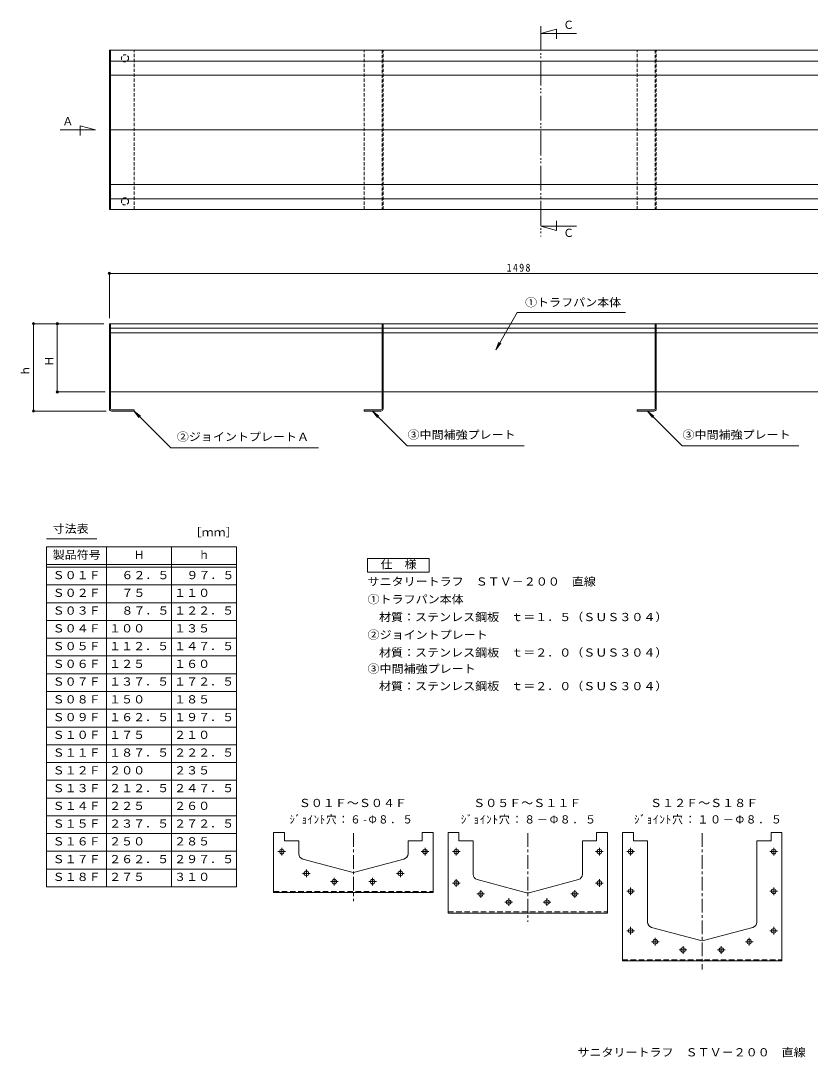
# Model space of a CAD drawing. Units: millimetres, scale not verified. Extents: x -1154 to 1236, y -959 to 939.
# Drawn here: x -1154 to 291, y -959 to 939 of the extents above; entities that cross this region are included whole.
import ezdxf
from ezdxf.enums import TextEntityAlignment as Align

# ---------------------------------------------------------------- set-up
doc = ezdxf.new("R2010")
doc.units = ezdxf.units.MM
doc.header["$LTSCALE"] = 5
doc.header["$PDMODE"] = 32
doc.header["$PDSIZE"] = 4
for name, pattern in [('CHAIN1', [8, 5, -1, 1, -1]), ('DASHED1', [1.8, 1.2, -0.6]), ('DASHED2', [3, 2, -1]), ('DOUBLE_CHAIN2', [12.8, 9, -1, 0.6, -0.6, 0.6, -1])]:
    doc.linetypes.add(name, pattern=pattern)
for name, color, linetype, lineweight in [('0-0_通り芯', 4, 'Continuous', 9), ('0-1_躯体', 4, 'CHAIN1', 9), ('0-2_仕上', 4, 'DASHED1', 9), ('0-3_建具', 4, 'Continuous', 9), ('0-4_その他', 7, 'Continuous', 9), ('0-F_092', 7, 'Continuous', 9), ('2-0__2-c_Shi', 7, 'Continuous', 9)]:
    doc.layers.add(name, color=color, linetype=linetype, lineweight=lineweight)
doc.layers.add('2-F_2-Fﾚｲﾔ', color=2, linetype='Continuous')
doc.layers.add('F-F_F-Fﾚｲﾔ', color=2, linetype='Continuous')
doc.styles.add('ＭＳ ゴシック', font='')
doc.styles.get('ＭＳ ゴシック').set_extended_font_data('MS Gothic')

msp = doc.modelspace()

# ---------------------------------------------------------------- linework, layer by layer
at = {"layer": '0-0_通り芯'}
for p, q in [((504.388, 885.158), (-989.613, 885.158)), ((-989.613, 593.158), (-989.613, 885.158)), ((504.388, 865.158), (-989.613, 865.158)), ((504.388, 839.158), (-989.613, 839.158)), ((-989.613, 739.158), (504.387, 739.158)), ((504.388, 639.159), (-989.613, 639.159)), ((504.388, 613.159), (-989.613, 613.159)), ((504.388, 593.158), (-989.613, 593.158)), ((-989.613, 384.268), (504.388, 384.268)), ((-989.613, 384.268), (-989.613, 259.267)), ((-989.613, 376.268), (504.388, 376.268)), ((-989.613, 367.267), (-492.613, 367.267)), ((-490.613, 367.267), (-241.613, 367.267)), ((-243.902, 367.267), (-243.613, 367.267)), ((-241.613, 367.267), (7.387, 367.267)), ((9.387, 367.267), (504.388, 367.267)), ((-492.613, 259.267), (-989.613, 259.267)), ((7.387, 259.267), (-490.613, 259.267)), ((504.387, 259.267), (9.387, 259.267))]:
    msp.add_line(p, q, dxfattribs=at)
at = {"layer": '0-0_通り芯', "color": 7}
for p, q in [((-991.613, 477.818), (-991.613, 394.268)), ((-991.613, 476.318), (506.389, 476.318))]:
    msp.add_line(p, q, dxfattribs=at)
msp.add_point((-991.613, 476.318), dxfattribs=at)
at = {"layer": '0-1_躯体', "linetype": 'Continuous'}
for p, q in [((-991.613, 593.158), (-991.613, 885.158)), ((-989.613, 885.158), (-991.613, 885.158)), ((-989.613, 885.158), (-989.613, 593.158)), ((-989.613, 865.158), (-991.613, 865.158)), ((-989.613, 839.158), (-991.613, 839.158)), ((-989.613, 739.158), (-991.613, 739.158)), ((-989.613, 639.159), (-991.613, 639.159)), ((-989.613, 613.159), (-991.613, 613.159)), ((-989.613, 593.158), (-991.613, 593.158)), ((-991.613, 384.268), (-991.613, 228.267)), ((-991.613, 384.268), (-989.613, 384.268)), ((-989.613, 384.268), (-989.613, 228.267)), ((-492.613, 376.268), (-492.613, 228.267)), ((-490.613, 376.268), (-490.613, 228.267)), ((7.387, 376.268), (7.387, 228.267)), ((9.387, 376.268), (9.387, 228.267)), ((-987.612, 226.268), (-946.613, 226.268)), ((-987.612, 224.268), (-946.613, 224.268)), ((-946.613, 226.268), (-946.613, 224.268)), ((-525.613, 226.267), (-525.613, 224.268)), ((-494.613, 226.267), (-525.613, 226.267)), ((-494.613, 224.268), (-525.613, 224.268)), ((-25.613, 226.267), (-25.613, 224.268)), ((5.387, 226.267), (-25.613, 226.267)), ((5.387, 224.268), (-25.613, 224.268))]:
    msp.add_line(p, q, dxfattribs=at)
at = {"layer": '0-1_躯体', "linetype": 'DASHED1'}
for p, q in [((-991.613, 885.158), (-946.613, 885.158)), ((-525.613, 885.158), (-490.613, 885.158)), ((-525.613, 593.158), (-525.613, 885.158)), ((-492.613, 885.158), (-492.613, 593.158)), ((-490.613, 593.158), (-490.613, 885.158)), ((-25.613, 885.158), (9.387, 885.158)), ((-25.613, 593.158), (-25.613, 885.158)), ((7.387, 885.158), (7.387, 593.158)), ((9.387, 593.158), (9.387, 885.158)), ((-525.613, 593.158), (-490.613, 593.158)), ((-25.613, 593.158), (9.387, 593.158))]:
    msp.add_line(p, q, dxfattribs=at)
at = {"layer": '0-1_躯体', "linetype": 'DASHED2'}
for p, q in [((-490.613, 376.268), (-490.613, 382.767)), ((9.387, 376.268), (9.387, 382.767)), ((-691.038, -655.337), (-399.038, -655.337)), ((-371.824, -692.837), (-79.824, -692.837)), ((-52.61, -780.337), (239.39, -780.337))]:
    msp.add_line(p, q, dxfattribs=at)
at = {"layer": '0-1_躯体'}
for p, q in [((-545.038, -548.605), (-545.038, -673.231)), ((-225.824, -548.605), (-225.824, -710.731)), ((93.39, -548.605), (93.39, -798.231)), ((-669.051, -582.339), (-683.124, -582.339)), ((-676.087, -589.376), (-676.087, -575.303)), ((-421.025, -582.339), (-406.951, -582.339)), ((-413.988, -589.376), (-413.988, -575.303)), ((-349.837, -582.339), (-363.91, -582.339)), ((-356.873, -589.376), (-356.873, -575.303)), ((-101.811, -582.339), (-87.737, -582.339)), ((-94.774, -589.376), (-94.774, -575.303)), ((-30.623, -582.339), (-44.696, -582.339)), ((-37.659, -589.376), (-37.659, -575.303)), ((217.404, -582.339), (231.477, -582.339)), ((224.44, -589.376), (224.44, -575.303)), ((-624.001, -622.337), (-638.074, -622.337)), ((-631.038, -629.373), (-631.038, -615.3)), ((-466.074, -622.337), (-452.001, -622.337)), ((-459.037, -629.373), (-459.037, -615.3)), ((-573.001, -637.337), (-587.074, -637.337)), ((-580.037, -644.373), (-580.037, -630.3)), ((-517.074, -637.337), (-503.001, -637.337)), ((-510.038, -644.373), (-510.038, -630.3)), ((-349.837, -639.836), (-363.91, -639.836)), ((-356.873, -646.873), (-356.873, -632.8)), ((-101.811, -639.836), (-87.737, -639.836)), ((-94.774, -646.873), (-94.774, -632.8)), ((-304.788, -659.837), (-318.861, -659.837)), ((-311.824, -666.873), (-311.824, -652.8)), ((-146.86, -659.837), (-132.787, -659.837)), ((-139.823, -666.873), (-139.823, -652.8)), ((-30.623, -654.838), (-44.696, -654.838)), ((-37.659, -661.874), (-37.659, -647.801)), ((217.404, -654.838), (231.477, -654.838)), ((224.44, -661.874), (224.44, -647.801)), ((-253.787, -674.837), (-267.86, -674.837)), ((-260.824, -681.873), (-260.824, -667.8)), ((-197.86, -674.836), (-183.787, -674.836)), ((-190.824, -681.873), (-190.824, -667.8)), ((-37.659, -734.373), (-37.659, -720.3)), ((224.44, -734.373), (224.44, -720.3)), ((-30.623, -727.336), (-44.696, -727.336)), ((217.404, -727.336), (231.477, -727.336)), ((14.426, -747.337), (0.353, -747.337)), ((7.39, -754.373), (7.39, -740.3)), ((58.39, -769.373), (58.39, -755.3)), ((128.39, -769.373), (128.39, -755.3)), ((172.354, -747.337), (186.427, -747.337)), ((179.391, -754.373), (179.391, -740.3)), ((65.427, -762.336), (51.354, -762.336)), ((121.354, -762.336), (135.427, -762.336))]:
    msp.add_line(p, q, dxfattribs=at)
at = {"layer": '0-1_躯体', "linetype": 'DASHED1'}
msp.add_lwpolyline([(-989.613, 593.158), (-946.613, 593.158), (-946.613, 885.158)], dxfattribs=at)
at = {"layer": '0-1_躯体', "linetype": 'DASHED2'}
for points in [[(-492.613, 376.268), (-492.613, 382.767), (-490.613, 382.767)], [(7.387, 376.268), (7.387, 382.767), (9.387, 382.767)]]:
    msp.add_lwpolyline(points, dxfattribs=at)
at = {"layer": '0-1_躯体', "linetype": 'Continuous'}
for centre, radius, start, end in [((-987.612, 228.267), 4, 180, 270), ((-987.612, 228.267), 2, 180, 270), ((-494.613, 228.267), 2, 270, 0), ((-494.613, 228.267), 4, 270, 0), ((5.387, 228.267), 2, 270, 0), ((5.387, 228.267), 4, 270, 0)]:
    msp.add_arc(centre, radius, start, end, dxfattribs=at)
at = {"layer": '0-2_仕上'}
for centre in [(-963.113, 870.158), (-963.113, 608.158)]:
    msp.add_circle(centre, 6.5, dxfattribs=at)
at = {"layer": '0-3_建具'}
for p, q in [((-671.038, -547.336), (-691.038, -547.336)), ((-691.038, -547.336), (-691.038, -657.337)), ((-671.038, -562.836), (-671.038, -547.336)), ((-419.038, -562.836), (-419.038, -547.336)), ((-419.037, -562.836), (-419.037, -547.336)), ((-351.824, -547.336), (-371.824, -547.336)), ((-371.824, -547.336), (-371.824, -694.837)), ((-351.824, -562.836), (-351.824, -547.336)), ((-99.824, -562.836), (-99.824, -547.336)), ((-99.823, -562.836), (-99.823, -547.336)), ((-32.61, -547.336), (-52.61, -547.336)), ((-52.61, -547.336), (-52.61, -782.337)), ((-32.61, -562.836), (-32.61, -547.336)), ((219.39, -562.836), (219.39, -547.336)), ((219.39, -547.336), (239.391, -547.336)), ((219.391, -562.836), (219.391, -547.336)), ((239.39, -547.336), (239.39, -782.337)), ((239.391, -547.336), (239.391, -782.337)), ((-671.038, -562.836), (-645.038, -562.836)), ((-645.038, -586.314), (-645.038, -562.836)), ((-445.039, -586.491), (-445.038, -562.836)), ((-419.037, -562.836), (-445.038, -562.836)), ((-445.037, -586.314), (-445.037, -562.836)), ((-351.824, -562.836), (-325.824, -562.836)), ((-325.825, -623.815), (-325.824, -562.836)), ((-125.825, -623.815), (-125.824, -562.836)), ((-99.823, -562.836), (-125.824, -562.836)), ((-125.823, -623.815), (-125.823, -562.836)), ((-32.61, -562.836), (-6.61, -562.836)), ((-6.611, -711.315), (-6.61, -562.836)), ((193.389, -711.315), (193.39, -562.836)), ((219.391, -562.836), (193.39, -562.836)), ((193.391, -711.315), (193.391, -562.836)), ((-637.627, -595.974), (-547.626, -620.09)), ((-452.449, -595.974), (-542.449, -620.09)), ((-318.413, -633.474), (-228.412, -657.59)), ((-133.235, -633.474), (-223.236, -657.59)), ((-691.038, -657.337), (-399.038, -657.337)), ((-371.824, -694.837), (-79.824, -694.837)), ((0.801, -720.974), (90.802, -745.09)), ((185.98, -720.974), (95.979, -745.09)), ((-52.61, -782.337), (239.39, -782.337))]:
    msp.add_line(p, q, dxfattribs=at)
for points in [[(-419.038, -547.336), (-399.038, -547.336), (-399.038, -657.337)], [(-99.824, -547.336), (-79.824, -547.336), (-79.824, -694.837)]]:
    msp.add_lwpolyline(points, dxfattribs=at)
for centre in [(-676.087, -582.339), (-413.988, -582.339), (-356.873, -582.339), (-94.774, -582.339), (-37.659, -582.339), (224.44, -582.339), (-631.038, -622.337), (-459.037, -622.337), (-580.037, -637.337), (-510.038, -637.337), (-356.873, -639.836), (-94.774, -639.836), (-311.824, -659.837), (-139.823, -659.837), (-37.659, -654.838), (224.44, -654.838), (-260.824, -674.836), (-190.824, -674.836), (-37.659, -727.336), (224.44, -727.336), (7.39, -747.337), (58.39, -762.336), (128.39, -762.336), (179.391, -747.337)]:
    msp.add_circle(centre, 4.25, dxfattribs=at)
for centre, start, end in [((-635.038, -586.315), 179.99925, 254.99968), ((-455.037, -586.315), 285.00032, 0.00075), ((-545.038, -610.431), 254.99971, 285.00029), ((-315.825, -623.815), 179.99976, 254.9998), ((-135.823, -623.815), 285.0002, 0.00024), ((-225.824, -647.931), 254.99971, 285.00029), ((3.389, -711.315), 179.99988, 254.99971), ((183.391, -711.315), 285.00029, 0.00012), ((93.39, -735.431), 254.99974, 285.00029)]:
    msp.add_arc(centre, 10, start, end, dxfattribs=at)
at = {"layer": '0-4_その他'}
for p, q in [((-1132.128, 384.268), (-1001.613, 384.268)), ((-1130.628, 384.268), (-1130.628, 224.267)), ((-1087.118, 384.268), (-1087.118, 259.267)), ((-1088.618, 259.267), (-999.613, 259.267)), ((-1132.128, 224.267), (-997.612, 224.267))]:
    msp.add_line(p, q, dxfattribs=at)
for p in [(-1130.628, 384.268), (-1087.118, 384.268), (-1087.118, 259.267), (-1130.628, 224.267)]:
    msp.add_point(p, dxfattribs=at)
at = {"layer": '0-F_092', "linetype": 'DOUBLE_CHAIN2'}
msp.add_line((-201.86, 929.295), (-201.86, 543.839), dxfattribs=at)
at = {"layer": '0-F_092'}
for p, q in [((-173.39, 923.242), (-201.86, 915.614)), ((-136.748, 915.614), (-201.86, 915.614)), ((-173.39, 923.242), (-173.39, 905.563)), ((-1045.407, 746.787), (-1045.407, 729.107)), ((-1045.407, 746.787), (-1016.937, 739.158)), ((-1082.048, 739.158), (-1016.937, 739.158)), ((-173.39, 555.074), (-173.39, 572.754)), ((-173.39, 555.074), (-201.86, 562.703)), ((-136.748, 562.703), (-201.86, 562.703)), ((-245.131, 404.836), (-284.537, 336.581)), ((-245.131, 404.836), (-47.103, 404.836)), ((-284.537, 336.581), (-278.797, 350.44)), ((-284.537, 336.581), (-275.406, 348.482)), ((-946.613, 224.268), (-879.407, 157.062)), ((-946.613, 224.268), (-934.713, 215.136)), ((-946.613, 224.268), (-937.482, 212.367)), ((-510.177, 224.268), (-501.045, 212.367)), ((-6.925, 224.268), (2.206, 212.367)), ((-879.407, 157.062), (-608.885, 157.062)), ((-446.69, 160.781), (-232.688, 160.781)), ((56.561, 160.781), (270.564, 160.781))]:
    msp.add_line(p, q, dxfattribs=at)
for points in [[(-446.69, 160.781), (-510.177, 224.268), (-498.276, 215.136)], [(56.561, 160.781), (-6.925, 224.268), (4.975, 215.136)]]:
    msp.add_lwpolyline(points, dxfattribs=at)
at = {"layer": '2-0__2-c_Shi'}
for p, q in [((-1106.896, -9.505), (-1014.694, -9.505)), ((-996.731, -646.671), (-996.731, -24.448)), ((-877.774, -24.448), (-877.774, -646.671)), ((-758.819, -24.448), (-758.819, -646.671)), ((-1106.896, -56.948), (-758.819, -56.948)), ((-758.819, -61.671), (-1106.896, -61.671)), ((-758.819, -94.171), (-1106.896, -94.171)), ((-758.819, -126.671), (-1106.896, -126.671)), ((-758.819, -159.171), (-1106.896, -159.171)), ((-758.819, -191.671), (-1106.896, -191.671)), ((-758.819, -224.171), (-1106.896, -224.171)), ((-758.819, -256.671), (-1106.896, -256.671)), ((-758.819, -289.171), (-1106.896, -289.171)), ((-758.819, -321.671), (-1106.896, -321.671)), ((-758.819, -354.171), (-1106.896, -354.171)), ((-758.819, -386.671), (-1106.896, -386.671)), ((-758.819, -419.171), (-1106.896, -419.171)), ((-758.819, -451.671), (-1106.896, -451.671)), ((-758.819, -484.171), (-1106.896, -484.171)), ((-758.819, -516.671), (-1106.896, -516.671)), ((-758.819, -549.171), (-1106.896, -549.171)), ((-758.819, -581.671), (-1106.896, -581.671)), ((-758.819, -614.171), (-1106.896, -614.171)), ((-758.819, -646.671), (-1106.896, -646.671))]:
    msp.add_line(p, q, dxfattribs=at)
at = {"layer": '2-0__2-c_Shi', "color": 2}
for p, q in [((-519.151, -45.764), (-406.65, -45.764)), ((-519.151, -70.764), (-519.151, -45.764)), ((-406.65, -45.764), (-406.65, -70.764)), ((-406.65, -70.764), (-519.151, -70.764))]:
    msp.add_line(p, q, dxfattribs=at)
at = {"layer": '2-0__2-c_Shi'}
msp.add_lwpolyline([(-758.819, -24.448), (-1106.896, -24.448), (-1106.896, -646.671)], dxfattribs=at)

# ---------------------------------------------------------------- texts
at = {"layer": '0-0_通り芯', "color": 2, "insert": (-264.487, 479.318), "char_height": 14.66, "attachment_point": 7, "style": 'ＭＳ ゴシック'}
msp.add_mtext('\\T1.28;\\W0.9;1498', dxfattribs=at)
at = {"layer": '0-4_その他', "color": 2, "style": 'ＭＳ ゴシック'}
for s, p in [('Ｈ', (-1090.118, 305.517)), ('ｈ', (-1133.628, 288.017))]:
    msp.add_text(s, height=14.66, rotation=90, dxfattribs=at).set_placement(p, align=Align.BOTTOM_LEFT)
at = {"layer": '0-F_092', "style": 'ＭＳ ゴシック'}
for s, p in [('Ｃ', (-161.05, 919.615)), ('Ａ', (-1077.746, 743.16)), ('Ｃ', (-161.05, 538.702))]:
    msp.add_text(s, height=14.66, dxfattribs=at).set_placement(p, align=Align.BOTTOM_LEFT)
at = {"layer": '0-F_092', "style": 'ＭＳ ゴシック', "width": 1.1}
for s, p in [('①トラフパン本体', (-230.866, 411.505)), ('③中間補強プレート', (-445.972, 169.065)), ('③中間補強プレート', (57.28, 169.065)), ('②ジョイントプレートＡ', (-868.212, 165.346)), ('Ｓ０１Ｆ～Ｓ０４Ｆ', (-645.038, -505.174)), ('Ｓ０５Ｆ～Ｓ１１Ｆ', (-325.824, -505.174)), ('Ｓ１２Ｆ～Ｓ１８Ｆ', (-2.064, -505.174))]:
    msp.add_text(s, height=14.66, dxfattribs=at).set_placement(p, align=Align.BOTTOM_LEFT)
at = {"layer": '0-F_092', "char_height": 14.66, "attachment_point": 7, "style": 'ＭＳ ゴシック'}
for s, insert in [('\\T1.17;\\W0.95;ｼﾞｮｲﾝﾄ穴：６-Φ８．５', (-661.913, -532.535)), ('\\T1.16;ｼﾞｮｲﾝﾄ穴：８－Φ８．５', (-348.324, -532.535)), ('\\T1.16;ｼﾞｮｲﾝﾄ穴：１０－Φ８．５', (-31.312, -532.535))]:
    msp.add_mtext(s, dxfattribs=dict(at, insert=insert))
at = {"layer": '2-F_2-Fﾚｲﾔ', "style": 'ＭＳ ゴシック', "width": 1.1}
for s, p in [('寸法表', (-1095.564, -3.13)), ('［ｍｍ］', (-844.877, -9.505)), ('製品符号', (-1095.564, -50.698)), ('仕\u3000様', (-495.401, -68.264)), ('Ｓ０１Ｆ', (-1095.564, -87.921)), ('６２．５', (-969.753, -87.921)), ('９７．５', (-850.796, -87.921)), ('サニタリートラフ\u3000ＳＴＶ－２００\u3000直線\u3000', (-519.15, -99.724)), ('Ｓ０２Ｆ', (-1095.564, -120.421)), ('７５', (-969.753, -120.421)), ('１１０', (-873.296, -120.421)), ('①トラフパン本体', (-519.151, -132.224)), ('Ｓ０３Ｆ', (-1095.564, -152.921)), ('８７．５', (-969.753, -152.921)), ('１２２．５', (-873.296, -152.921)), ('材質：ステンレス鋼板\u3000ｔ＝１．５（ＳＵＳ３０４）', (-498.182, -164.724)), ('Ｓ０４Ｆ', (-1095.564, -185.421)), ('１００', (-992.253, -185.421)), ('１３５', (-873.296, -185.421)), ('②ジョイントプレート', (-519.151, -197.224)), ('Ｓ０５Ｆ', (-1095.564, -217.921)), ('１１２．５', (-992.253, -217.921)), ('１４７．５', (-873.296, -217.921)), ('材質：ステンレス鋼板\u3000ｔ＝２．０（ＳＵＳ３０４）', (-498.182, -229.724)), ('Ｓ０６Ｆ', (-1095.564, -250.421)), ('１２５', (-992.253, -250.421)), ('１６０', (-873.296, -250.421)), ('③中間補強プレート', (-519.151, -259.405)), ('Ｓ０７Ｆ', (-1095.564, -282.921)), ('１３７．５', (-992.253, -282.921)), ('１７２．５', (-873.296, -282.921)), ('材質：ステンレス鋼板\u3000ｔ＝２．０（ＳＵＳ３０４）', (-498.182, -291.184)), ('Ｓ０８Ｆ', (-1095.564, -315.421)), ('１５０', (-992.253, -315.421)), ('１８５', (-873.296, -315.421)), ('Ｓ０９Ｆ', (-1095.564, -347.921)), ('１６２．５', (-992.253, -347.921)), ('１９７．５', (-873.296, -347.921)), ('Ｓ１０Ｆ', (-1095.564, -380.421)), ('１７５', (-992.253, -380.421)), ('２１０', (-873.296, -380.421)), ('Ｓ１１Ｆ', (-1095.564, -412.921)), ('１８７．５', (-992.253, -412.921)), ('２２２．５', (-873.296, -412.921)), ('Ｓ１２Ｆ', (-1095.564, -445.421)), ('２００', (-992.253, -445.421)), ('２３５', (-873.296, -445.421)), ('Ｓ１３Ｆ', (-1095.564, -477.921)), ('２１２．５', (-992.253, -477.921)), ('２４７．５', (-873.296, -477.921)), ('Ｓ１４Ｆ', (-1095.564, -510.421)), ('２２５', (-992.253, -510.421)), ('２６０', (-873.296, -510.421)), ('Ｓ１５Ｆ', (-1095.564, -542.921)), ('２３７．５', (-992.253, -542.921)), ('２７２．５', (-873.296, -542.921)), ('Ｓ１６Ｆ', (-1095.564, -575.421)), ('２５０', (-992.253, -575.421)), ('２８５', (-873.296, -575.421)), ('Ｓ１７Ｆ', (-1095.564, -607.921)), ('２６２．５', (-992.253, -607.921)), ('２９７．５', (-873.296, -607.921)), ('Ｓ１８Ｆ', (-1095.564, -640.421)), ('２７５', (-992.253, -640.421)), ('３１０', (-873.296, -640.421))]:
    msp.add_text(s, height=14.66, dxfattribs=at).set_placement(p, align=Align.BOTTOM_LEFT)
at = {"layer": '2-F_2-Fﾚｲﾔ', "style": 'ＭＳ ゴシック'}
for s, p in [('Ｈ', (-947.253, -50.698)), ('ｈ', (-828.297, -50.698))]:
    msp.add_text(s, height=14.66, dxfattribs=at).set_placement(p, align=Align.BOTTOM_LEFT)
at = {"layer": 'F-F_F-Fﾚｲﾔ', "style": 'ＭＳ ゴシック', "width": 1.1}
msp.add_text('サニタリートラフ\u3000ＳＴＶ－２００\u3000直線\u3000Ｓ０１Ｆ～Ｓ１８Ｆ', height=14.66, dxfattribs=at).set_placement((-135, -961.639), align=Align.BOTTOM_LEFT)

doc.saveas('drawing.dxf')
